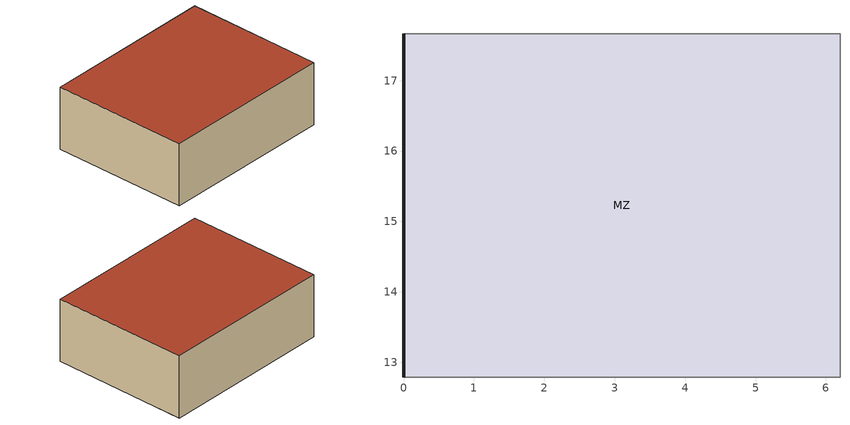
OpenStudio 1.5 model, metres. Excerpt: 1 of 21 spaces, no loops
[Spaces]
MZ
 floor to GM: 6.2,17.67 6.2,12.79 0,12.79 0,17.67 z3.74
 wall outside: 0,17.67 0,12.79 z3.74:5.99
 wall to GR: 0,12.79 6.2,12.79 6.2,17.67 z3.74:5.99
 wall to ST: 6.2,17.67 0,17.67 z3.74:5.99
 roof outside: 6.2,12.79 6.2,17.67 0,17.67 0,12.79 z5.99
[Site]
Site 1: Latitude {deg}=53.53; Longitude {deg}=-114.1; Time Zone {hr}=-7; Elevation {m}=723
[Building]
Fire Hall: Building Sector Type=Other; North Axis {deg}=-90; Default Construction Set=V4-ConstructionSet; Default Schedule Set=Firehall-Schedule-Set
[ClimateZones]
Climate Zone Institution Name 1=ASHRAE; Climate Zone Document Name 1=ANSI/ASHRAE Standard 169; Climate Zone Document Year 1=2006; Climate Zone Institution Name 2=CEC; Climate Zone Document Name 2=California Climate Zone Descriptions; Climate Zone Document Year 2=1995
[SizingPeriod:DesignDay] Barometric Pressure {Pa}=92936; Wind Direction {deg}=180; Sky Clearness=0; Rain Indicator=0; Snow Indicator=0; Day of Month=21; Daylight Saving Time Indicator=0; Dry-Bulb Temperature Range Modifier Type=DefaultMultipliers
Name | Maximum Dry-Bulb Temperature {C} | Daily Dry-Bulb Temperature Range {deltaC} | Humidity Indicating Conditions at Maximum Dry-Bulb {BasedOnField A3} | Wind Speed {m/s} | Month | Day Type | Humidity Indicating Type | Solar Model Indicator | ASHRAE Taub | ASHRAE Taud
Edmonton Stony Plain Ann Hum_n 99.6% Condns DP=>MCDB | -32.4 | 0 | -37.7 | 1.9 | 1 | WinterDesignDay | Dewpoint | ASHRAEClearSky
Edmonton Stony Plain Ann Htg 99.6% Condns DB | -32.5 | 0 | -32.5 | 1.9 | 1 | WinterDesignDay | Wetbulb | ASHRAEClearSky
Edmonton Stony Plain Ann Clg .4% Condns DB=>MWB | 27.5 | 12 | 17.6 | 3.8 | 7 | SummerDesignDay | Wetbulb | ASHRAETau | 0.353 | 2.369
Edmonton Stony Plain Ann Htg Wind 99.6% Condns WS=>MCDB | -5.8 | 0 | -5.8 | 11.6 | 1 | WinterDesignDay | Wetbulb | ASHRAEClearSky
[Material:AirGap]
000_F05 Ceiling air space resistance: Thermal Resistance=0.18
[Material]
Name | Roughness | Thickness {m} | Conductivity {W/m-K} | Density {kg/m3} | Specific Heat {J/kg-K} | Thermal Absorptance | Solar Absorptance | Visible Absorptance
G01 16mm gypsum board | MediumSmooth | 0.0159 | 0.16 | 800 | 1090 | 0.9 | 0.7 | 0.7
MAT-CC05 4 HW CONCRETE | Rough | 0.1016 | 1.311 | 2240 | 836.8 | 0.9 | 0.85 | 0.85
Vintage 4 Door mtl R4 | MediumRough | 0.03169 | 0.045 | 265 | 836.8
Vintage 4 Roof mtl R37 | MediumRough | 0.2934 | 0.045 | 265 | 836.8
Vintage 4 Wall mtl R18 | MediumRough | 0.14265 | 0.045 | 265 | 836.8
[Material:NoMass] Roughness=Smooth; Thermal Absorptance=0.9
Name | Thermal Resistance {m2-K/W} | Solar Absorptance | Visible Absorptance
PersonDoorMat | 0.3 | 0.7 | 0.7
CP02 CARPET PAD | 0.1 | 0.8 | 0.8
[Construction]
V4-Window-USI3.55: V4-Fenestration
IntPartition: G01 16mm gypsum board, 000_F05 Ceiling air space resistance, G01 16mm gypsum board
PersonDoor: PersonDoorMat
ExtSlabCarpet 4in ClimateZone 1-8: MAT-CC05 4 HW CONCRETE, CP02 CARPET PAD
Vintage 4 Door R4: Vintage 4 Door mtl R4
Vintage 4 Roof R37: Vintage 4 Roof mtl R37
Vintage 4 Wall R18: Vintage 4 Wall mtl R18
[WindowMaterial:SimpleGlazingSystem]
V4-Fenestration: U-Factor {W/m2-K}=3.55; Solar Heat Gain Coefficient=0.5
[DefaultSurfaceConstructions]
Name | Floor Construction | Wall Construction | Roof Ceiling Construction
Default Surface Constructions 1 | ExtSlabCarpet 4in ClimateZone 1-8 | Vintage 4 Wall R18 | Vintage 4 Roof R37
Default Surface Constructions 2 | IntPartition | IntPartition
Default Surface Constructions 3 | ExtSlabCarpet 4in ClimateZone 1-8
[DefaultSubSurfaceConstructions]
Name | Fixed Window Construction | Operable Window Construction | Door Construction | Glass Door Construction | Overhead Door Construction | Skylight Construction
Default Sub Surface Constructions 1 | V4-Window-USI3.55 | V4-Window-USI3.55 | Vintage 4 Door R4 | V4-Window-USI3.55 | Vintage 4 Door R4 | V4-Window-USI3.55
Default Sub Surface Constructions 2 |  |  | PersonDoor
[DefaultConstructionSet]
V4-ConstructionSet: Default Exterior Surface Constructions=Default Surface Constructions 1; Default Interior Surface Constructions=Default Surface Constructions 2; Default Ground Contact Surface Constructions=Default Surface Constructions 3; Default Exterior SubSurface Constructions=Default Sub Surface Constructions 1; Default Interior SubSurface Constructions=Default Sub Surface Constructions 2
[ThermalZone]
Mezzanine: Thermostat=Thermostat Setpoint Dual Setpoint 12; Use Ideal Air Loads=No
[Lights:Definition]
MNECB-Storage area-sched-E-lights_def: Design Level Calculation Method=Watts/Area; Watts per Space Floor Area {W/m2}=3.2
[BuildingStory]
Building Story 1: Nominal Z Coordinate {m}=0; Nominal Floor to Floor Height {m}=3.048
[Space]
MZ: Space Type=Firehall-Storage area; Building Story=Building Story 1; Thermal Zone=Mezzanine
[ThermostatSetpoint:DualSetpoint]
Thermostat Setpoint Dual Setpoint 12: Heating Setpoint Temperature Schedule=Firehall-Heating-Setpoint; Cooling Setpoint Temperature Schedule=Firehall-Cooling-Setpoint
[DesignSpecification:OutdoorAir]
NECB-Storage area-E-oa: Outdoor Air Flow per Person {m3/s-person}=0.025; Outdoor Air Flow per Floor Area {m3/s-m2}=0; Outdoor Air Flow Rate Fraction Schedule=Always On
[ElectricEquipment:Definition]
MNECB-Storage area-sched-E-elec_def: Design Level Calculation Method=Watts/Area; Watts per Space Floor Area {W/m2}=1
[SpaceType]
Firehall-Storage area: Default Schedule Set=Firehall-Schedule-Set; Design Specification Outdoor Air Object=NECB-Storage area-E-oa
[People]
NECB-Storage area-sched-E-people: People Definition=Firehall-Unoccupied; Space or SpaceType=Firehall-Storage area; Number of People Schedule=FireHall-Occupancy
[Lights]
NECB-Storage area-sched-E-lights: Lights Definition=MNECB-Storage area-sched-E-lights_def; Space or SpaceType=Firehall-Storage area; Schedule=Firehall-Lighting
[ElectricEquipment]
NECB-Storage area-sched-E-elec: Electric Equipment Definition=MNECB-Storage area-sched-E-elec_def; Space or SpaceType=Firehall-Storage area; Schedule=Firehall-Equipment
[SpaceInfiltration:DesignFlowRate]
Space Infiltration Design Flow Rate 4: Space or SpaceType=Firehall-Storage area; Schedule=Always On; Design Flow Rate Calculation Method=Flow/ExteriorArea; Design Flow Rate {m3/s}=0; Flow per Exterior Surface Area {m3/s-m2}=0.0008
[People:Definition]
Firehall-Unoccupied: Number of People Calculation Method=People; Number of People {people}=0; Fraction Radiant=0.3
[DefaultScheduleSet]
Firehall-Schedule-Set: Hours of Operation Schedule=Always On; Number of People Schedule=FireHall-Occupancy; People Activity Level Schedule=ActivityLevel; Lighting Schedule=Firehall-Lighting; Electric Equipment Schedule=Firehall-Equipment; Hot Water Equipment Schedule=Firehall-Equipment; Other Equipment Schedule=Firehall-Equipment
[Schedule:Ruleset]
Name | Default Day Schedule | Summer Design Day Schedule | Winter Design Day Schedule
ActivityLevel | Schedule Day 1
FireHall-Occupancy | Schedule Day 26 | Schedule Day 127 | Schedule Day 126
Firehall-Lighting | Schedule Day 28 | Schedule Day 128 | Schedule Day 129
Firehall-Equipment | Schedule Day 30 | Schedule Day 130 | Schedule Day 131
Always On | Always On Default Schedule | Always On Summer Design Day | Always On Winter Design Day
Firehall-Heating-Setpoint | Schedule Day 32 | Schedule Day 132 | Schedule Day 133
Firehall-Cooling-Setpoint | Schedule Day 42 | Schedule Day 134 | Schedule Day 135
[Schedule:Day]
Schedule Day 1; Schedule Day 129; Schedule Day 131: 24, 0, 0
Schedule Day 25: 24, 0, 131
Schedule Day 26; Schedule Day 126; Schedule Day 127; Schedule Day 27; Schedule Day 130; Always On Default Schedule; Always On Summer Design Day; Always On Winter Design Day: 24, 0, 1
Schedule Day 28: 24, 0, 0.3
Schedule Day 128: 24, 0, 0.900184
Schedule Day 29: 24, 0, 0.900002
Schedule Day 30; Schedule Day 31: 24, 0, 0.9
Schedule Day 32; Schedule Day 41: 24, 0, 21
Schedule Day 132; Schedule Day 42; Schedule Day 134; Schedule Day 43: 24, 0, 24
Schedule Day 133: 24, 0, 21.1
Schedule Day 135: 24, 0, 32
[Schedule:Rule] Rule Order=0; Apply Sunday=Yes; Apply Monday=Yes; Apply Tuesday=Yes; Apply Wednesday=Yes; Apply Thursday=Yes; Apply Friday=Yes; Apply Saturday=Yes
Name | Schedule Ruleset | Day Schedule
Schedule Rule 1 | ActivityLevel | Schedule Day 25
Schedule Rule 2 | FireHall-Occupancy | Schedule Day 27
Schedule Rule 3 | Firehall-Lighting | Schedule Day 29
Schedule Rule 4 | Firehall-Equipment | Schedule Day 31
Schedule Rule 5 | Firehall-Heating-Setpoint | Schedule Day 41
Schedule Rule 6 | Firehall-Cooling-Setpoint | Schedule Day 43
